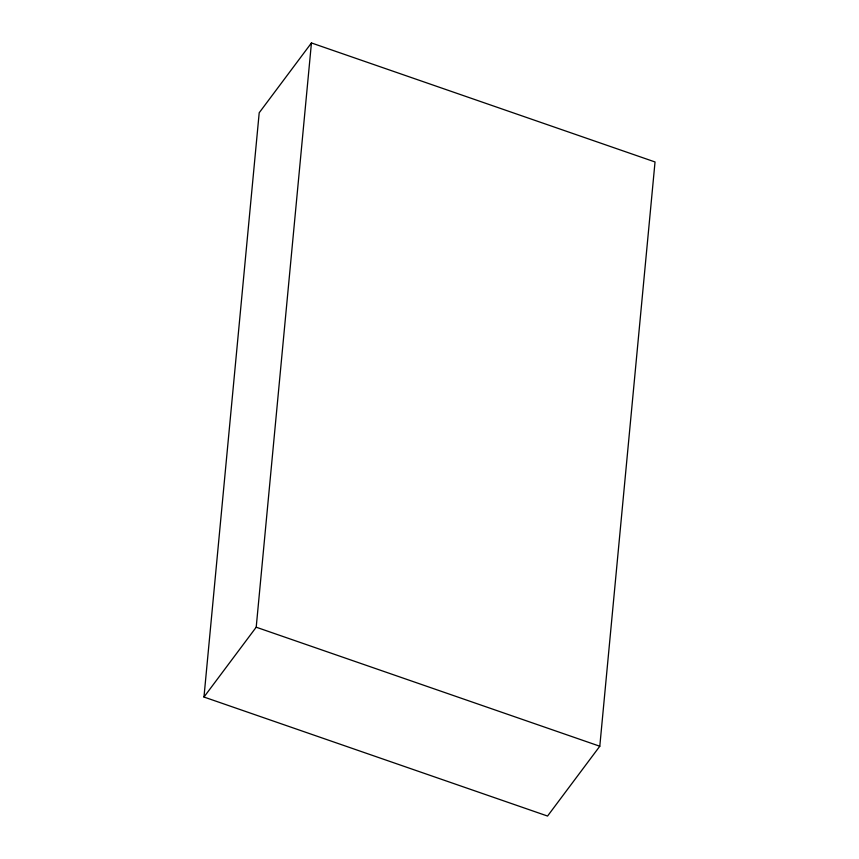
<?xml version="1.0" encoding="UTF-8"?>
<svg xmlns="http://www.w3.org/2000/svg" width="859" height="859" viewBox="0 0 859 859"><rect width="100%" height="100%" fill="white"/><g stroke="black" fill="none" stroke-linecap="round" stroke-linejoin="round"><path stroke-width="1.29" d="M203.97 697.036L259.203 112.765L311.441 42.95L655.03 161.964L599.797 746.235L547.559 816.05L203.97 697.036L256.207 627.21L311.441 42.95M256.207 627.21L599.797 746.235"/></g></svg>
